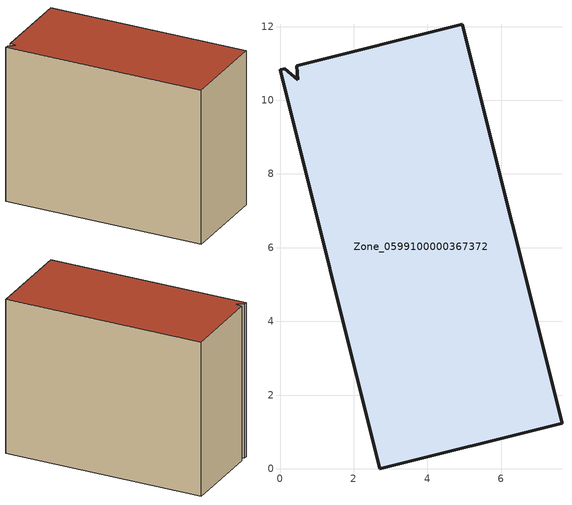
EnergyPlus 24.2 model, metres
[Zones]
Zone_0599100000367372
 floor ground (C_G): 0.48,10.56 0.46,10.94 4.95,12.06 7.65,1.24 2.71,0 0,10.82 0.13,10.86 z0
 wall outside (C_F): 2.71,0 7.65,1.24 4.95,12.06 0.46,10.94 0.48,10.56 0.13,10.86 0,10.82 2.71,0 z0:8.77
 roof outside (C_R): 0.48,10.56 0.13,10.86 0,10.82 2.71,0 7.65,1.24 4.95,12.06 0.46,10.94 z8.77
[BUILDING]
Pand.0599100000367372: North Axis=0; Terrain=City; Loads Convergence Tolerance Value=0.04; Temperature Convergence Tolerance Value=0.4; Solar Distribution=FullExterior; Maximum Number of Warmup Days=25; Minimum Number of Warmup Days=1
[Site:Location]
Rotterdam.The.Hague.AP_ZH_NLD Design_Conditions: Latitude=51.96; Longitude=4.45; Time Zone=1; Elevation=-4.5
[SITE:GROUNDTEMPERATURE:BUILDINGSURFACE]
18, 18, 18, 18, 18, 18, 18, 18, 18, 18, 18, 18
[MATERIAL] Thermal Absorptance=0.9; Solar Absorptance=0.7; Visible Absorptance=0.7
Name | Roughness | Thickness | Conductivity | Density | Specific Heat
G.TI.1992-2005 | MediumSmooth | 0.15 | 0.06 | 540 | 1210
F.TI.1992-2005 | Rough | 0.3 | 0.12 | 1920 | 840
R.TI.1992-2005 | MediumRough | 0.2 | 0.08 | 1500 | 1000
[CONSTRUCTION]
C_G: G.TI.1992-2005
C_F: F.TI.1992-2005
C_R: R.TI.1992-2005
[ZONE]
Zone_0599100000367372: Type=1; Multiplier=1; Ceiling Height=Autocalculate; Volume=Autocalculate; Floor Area=autocalculate; Part of Total Floor Area=Yes
[ZONEINFILTRATION:DESIGNFLOWRATE]
Infil_Zone_0599100000367372: Zone or ZoneList or Space or SpaceList=Zone_0599100000367372; Schedule=AlwaysOn; Design Flow Rate Calculation Method=Flow/Area; Flow Rate per Floor Area=0.0015; Constant Term Coefficient=1; Temperature Term Coefficient=0; Velocity Term Coefficient=0; Velocity Squared Term Coefficient=0
[HVACTEMPLATE:ZONE:IDEALLOADSAIRSYSTEM]
Zone_0599100000367372: Maximum Heating Supply Air Temperature=50; Minimum Cooling Supply Air Temperature=13; Maximum Heating Supply Air Humidity Ratio=0.0156; Minimum Cooling Supply Air Humidity Ratio=0.0077; Heating Limit=NoLimit; Cooling Limit=NoLimit; Dehumidification Control Type=ConstantSensibleHeatRatio; Cooling Sensible Heat Ratio=0.7; Dehumidification Setpoint=60; Humidification Control Type=None; Humidification Setpoint=30; Outdoor Air Method=None; Outdoor Air Flow Rate per Person=0.00944; Outdoor Air Flow Rate per Zone Floor Area=0; Outdoor Air Flow Rate per Zone=0; Demand Controlled Ventilation Type=None; Outdoor Air Economizer Type=NoEconomizer; Heat Recovery Type=None; Sensible Heat Recovery Effectiveness=0.7; Latent Heat Recovery Effectiveness=0.65
[ZONECONTROL:THERMOSTAT]
ThermostatControl_Zone_0599100000367372: Zone or ZoneList=Zone_0599100000367372; Control Type Schedule=DualSetpointControlType; Control 1=Thermostat_Zone_0599100000367372; Temperature Difference Between Cutout And Setpoint=0
[THERMOSTATSETPOINT:DUALSETPOINT]
Thermostat_Zone_0599100000367372: Heating Setpoint Temperature Schedule=HeatingSetpoint_Zone_0599100000367372; Cooling Setpoint Temperature Schedule=CoolingSetpoint_Zone_0599100000367372
[SCHEDULE:COMPACT]
HeatingSetpoint_Zone_0599100000367372: Through: 12/31, For: AllDays, Until: 24:00, 21
CoolingSetpoint_Zone_0599100000367372: Through: 12/31, For: AllDays, Until: 24:00, 24
DualSetpointControlType: Through: 12/31, For: AllDays, Until: 24:00, 4
AlwaysOn: Through: 12/31, For: AllDays, Until: 24:00, 1
